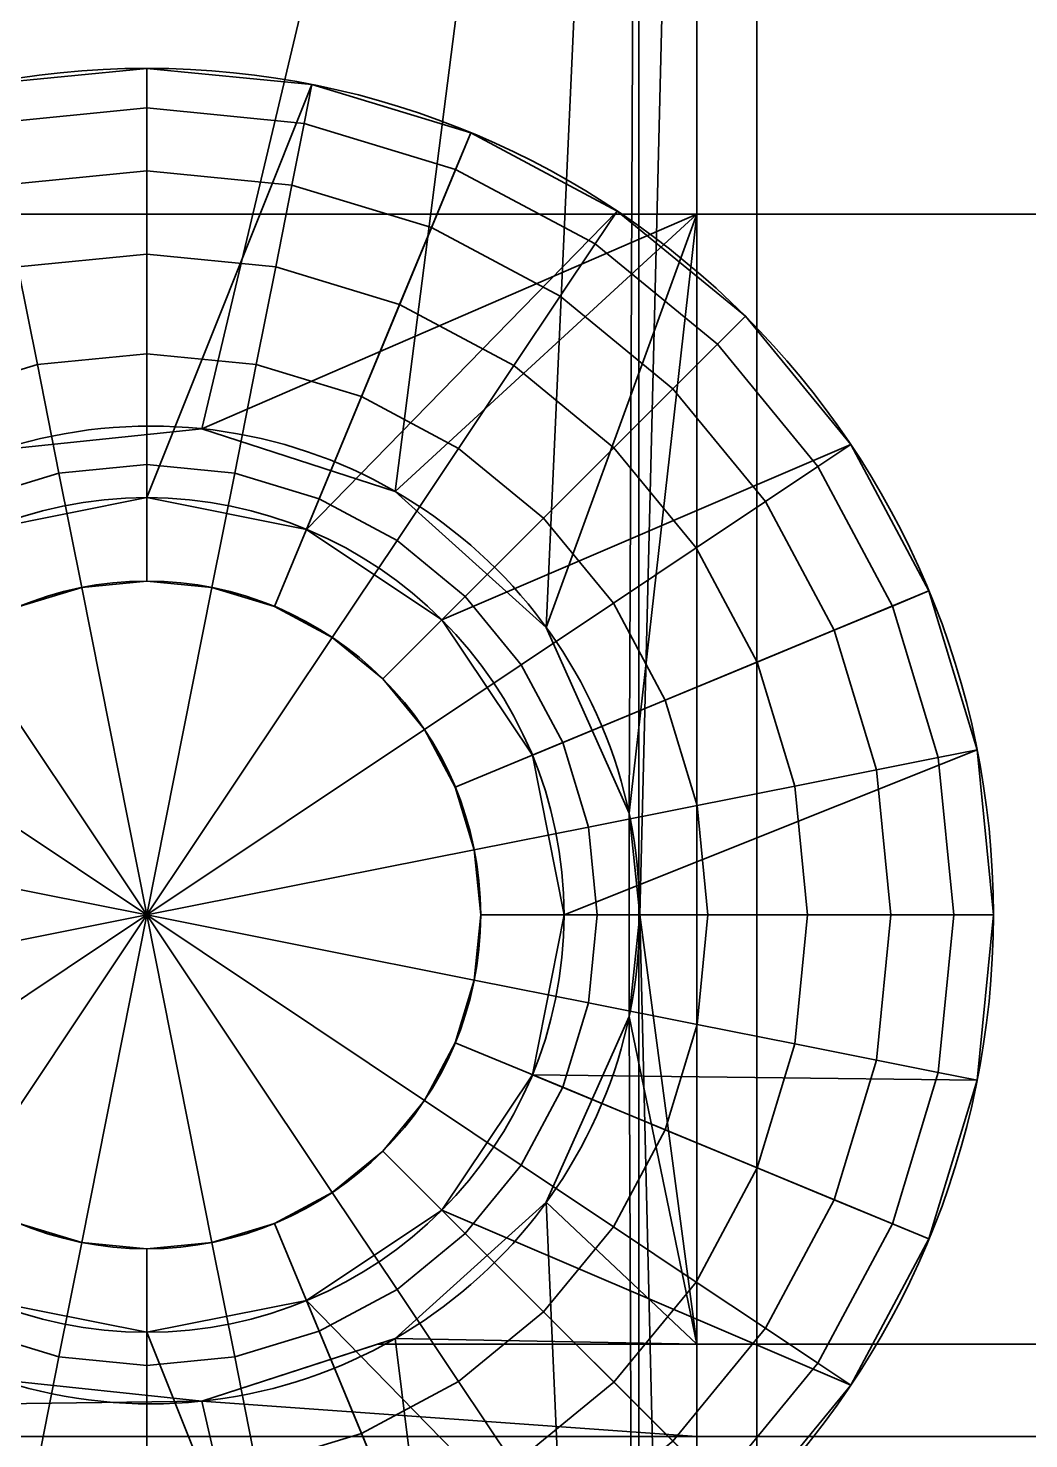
# Model space of a CAD drawing. Header units: millimetres. Extents: x 516 to 946, y 0 to 190.
# Drawn here: x 527.45 to 531.65, y 156.28 to 162.19 of the extents above; entities that cross this region are included whole.
import ezdxf

# ---------------------------------------------------------------- set-up
doc = ezdxf.new("R2010")
doc.units = ezdxf.units.MM
doc.layers.add('1', color=7, linetype='Continuous', true_color=0xffffff)

# ---------------------------------------------------------------- blocks, each defined once
blk = doc.blocks.new('UG_SURFACE_001')
at = {"layer": '1', "color": 252, "linetype": 'Continuous', "lineweight": 35}
for points in [[(14.704899, 164.100945, 3.5), (1.5, 164.100945, 3.5), (1.5, 161.41355, 3.5), (14.704899, 161.41355, 3.5)], [(14.704899, 161.41355, 1.5), (1.5, 161.41355, 1.5), (1.5, 164.100945, 1.5), (14.704899, 164.100945, 1.5)], [(22.593468, 164.100945, 3.5), (14.704899, 164.100945, 3.5), (14.704899, 161.41355, 3.5), (22.593468, 161.41355, 3.5)], [(22.593468, 161.41355, 1.5), (14.704899, 161.41355, 1.5), (14.704899, 164.100945, 1.5), (22.593468, 164.100945, 1.5)], [(11.781715, 160.424933, 3.5), (12.629483, 160.514027, 3.5), (14.704899, 161.41355, 3.5), (1.5, 161.41355, 3.5)], [(1.5, 161.41355, 1.5), (14.704899, 161.41355, 1.5), (12.629483, 160.514027, 1.5), (11.781715, 160.424933, 1.5)], [(14.704899, 161.41355, 3.5), (12.629483, 160.514027, 3.5), (13.4402, 160.250619, 3.5)], [(13.4402, 160.250619, 1.5), (12.629483, 160.514027, 1.5), (14.704899, 161.41355, 1.5)], [(13.4402, 160.250619, 3.5), (14.073685, 159.680218, 3.5), (14.704899, 161.41355, 3.5)], [(14.704899, 161.41355, 1.5), (14.073685, 159.680218, 1.5), (13.4402, 160.250619, 1.5)], [(14.704899, 161.41355, 3.5), (14.073685, 159.680218, 3.5), (14.420402, 158.901483, 3.5)], [(14.420402, 158.901483, 1.5), (14.073685, 159.680218, 1.5), (14.704899, 161.41355, 1.5)], [(14.704899, 156.675711, 3.5), (14.704899, 161.41355, 3.5), (14.420402, 158.901483, 3.5), (14.420402, 158.049047, 3.5)], [(14.4652, 158.475265, 1.5), (14.420402, 158.901483, 1.5), (14.704899, 161.41355, 1.5), (14.704899, 156.675711, 1.5)], [(22.593468, 161.41355, 3.5), (14.704899, 161.41355, 3.5), (14.704899, 156.675711, 3.5), (22.593468, 156.675711, 3.5)], [(22.593468, 156.675711, 1.5), (14.704899, 156.675711, 1.5), (14.704899, 161.41355, 1.5), (22.593468, 161.41355, 1.5)], [(12.629483, 160.514027, 1.5), (12.629483, 160.514027, 3.5), (11.781715, 160.424933, 3.5), (11.781715, 160.424933, 1.5)], [(13.4402, 160.250619, 1.5), (13.4402, 160.250619, 3.5), (12.629483, 160.514027, 3.5), (12.629483, 160.514027, 1.5)], [(14.073685, 159.680218, 1.5), (14.073685, 159.680218, 3.5), (13.4402, 160.250619, 3.5), (13.4402, 160.250619, 1.5)], [(14.420402, 158.901483, 1.5), (14.420402, 158.901483, 3.5), (14.073685, 159.680218, 3.5), (14.073685, 159.680218, 1.5)], [(14.420402, 158.901483, 3.5), (14.420402, 158.901483, 1.5), (14.4652, 158.475265, 1.5)], [(14.4652, 158.475265, 1.5), (14.420402, 158.049047, 3.5), (14.420402, 158.901483, 3.5)], [(14.704899, 156.675711, 1.5), (14.420402, 158.049047, 1.5), (14.4652, 158.475265, 1.5)], [(14.4652, 158.475265, 1.5), (14.420402, 158.049047, 1.5), (14.420402, 158.049047, 3.5)], [(14.420402, 158.049047, 3.5), (14.073685, 157.270297, 3.5), (14.704899, 156.675711, 3.5)], [(14.704899, 156.675711, 1.5), (14.073685, 157.270297, 1.5), (14.420402, 158.049047, 1.5)], [(14.073685, 157.270297, 1.5), (14.073685, 157.270297, 3.5), (14.420402, 158.049047, 3.5), (14.420402, 158.049047, 1.5)], [(14.704899, 156.675711, 3.5), (14.073685, 157.270297, 3.5), (13.4402, 156.699911, 3.5)], [(13.4402, 156.699911, 1.5), (14.073685, 157.270297, 1.5), (14.704899, 156.675711, 1.5)], [(13.4402, 156.699911, 1.5), (13.4402, 156.699911, 3.5), (14.073685, 157.270297, 3.5), (14.073685, 157.270297, 1.5)], [(13.4402, 156.699911, 3.5), (13.365733, 156.675711, 3.5), (14.704899, 156.675711, 3.5)], [(14.704899, 156.675711, 1.5), (13.365733, 156.675711, 1.5), (13.4402, 156.699911, 1.5)], [(13.365733, 156.675711, 3.5), (13.4402, 156.699911, 3.5), (13.4402, 156.699911, 1.5), (13.365733, 156.675711, 1.5)], [(14.704899, 156.288326, 3.5), (14.704899, 156.675711, 3.5), (13.365733, 156.675711, 3.5), (12.629483, 156.436488, 3.5)], [(12.629483, 156.436488, 1.5), (13.365733, 156.675711, 1.5), (14.704899, 156.675711, 1.5), (14.704899, 156.288326, 1.5)], [(13.365733, 156.675711, 1.5), (12.629483, 156.436488, 1.5), (12.629483, 156.436488, 3.5), (13.365733, 156.675711, 3.5)], [(22.593468, 156.675711, 3.5), (14.704899, 156.675711, 3.5), (14.704899, 156.288326, 3.5), (22.593468, 156.288326, 3.5)], [(22.593468, 156.288326, 1.5), (14.704899, 156.288326, 1.5), (14.704899, 156.675711, 1.5), (22.593468, 156.675711, 1.5)], [(12.629483, 156.436488, 3.5), (11.781715, 156.525597, 3.5), (1.5, 156.288326, 3.5)], [(1.5, 156.288326, 1.5), (11.781715, 156.525597, 1.5), (12.629483, 156.436488, 1.5)], [(11.781715, 156.525597, 1.5), (11.781715, 156.525597, 3.5), (12.629483, 156.436488, 3.5), (12.629483, 156.436488, 1.5)], [(1.5, 156.288326, 3.5), (14.704899, 156.288326, 3.5), (12.629483, 156.436488, 3.5)], [(12.629483, 156.436488, 1.5), (14.704899, 156.288326, 1.5), (1.5, 156.288326, 1.5)], [(14.704899, 156.288326, 3.5), (1.5, 156.288326, 3.5), (1.5, 154.101387, 3.5), (14.704899, 154.101387, 3.5)], [(14.704899, 154.101387, 1.5), (1.5, 154.101387, 1.5), (1.5, 156.288326, 1.5), (14.704899, 156.288326, 1.5)], [(22.593468, 156.288326, 3.5), (14.704899, 156.288326, 3.5), (14.704899, 154.101387, 3.5), (22.593468, 154.101387, 3.5)], [(22.593468, 154.101387, 1.5), (14.704899, 154.101387, 1.5), (14.704899, 156.288326, 1.5), (22.593468, 156.288326, 1.5)]]:
    blk.add_3dface(points, dxfattribs=at)
blk = doc.blocks.new('1стенка_MODEL')
at = {"layer": '1', "color": 252, "linetype": 'Continuous', "lineweight": 35, "extrusion": (0, 0, -1)}
blk.add_circle((-12.4152, 158.475261, -3.5), 2.05, dxfattribs=at)
at = {"layer": '1', "color": 252, "linetype": 'Continuous', "lineweight": 35}
blk.add_circle((12.4152, 158.475261, 1.5), 2.05, dxfattribs=at)
blk.add_blockref('UG_SURFACE_001', (0, 0), dxfattribs=at)
blk = doc.blocks.new('UG_SURFACE_002')
at = {"layer": '1', "color": 252, "linetype": 'Continuous', "lineweight": 35}
for points in [[(2.492546, 189.693958, 16.5), (254.704952, 158.726171, 3.5), (220.852703, 162.882701, 3.5)], [(254.704952, 158.726171, 3.5), (2.492546, 189.693958, 16.5), (7.492546, 189.08003, 21.500001), (414.399207, 139.11818, 21.500001)], [(7.492546, 187.785283, 21.500001), (414.242595, 137.84267, 21.500001), (414.399207, 139.11818, 21.500001), (7.492546, 189.08003, 21.500001)], [(414.242595, 137.84267, 21.500001), (7.492546, 187.785283, 21.500001), (7.489942, 187.724829, 21.497397)], [(2.492546, 187.540576, 6.734633), (419.101447, 136.387423, 6.734633), (419.120014, 136.538535, 7.5), (2.492546, 187.693954, 7.5)], [(413.8695, 137.183219, 20.8), (7.697187, 187.054902, 20.8), (2.492546, 187.693954, 7.5), (419.120014, 136.538535, 7.5)], [(414.242595, 137.84267, 21.500001), (7.489942, 187.724829, 21.497397), (7.488322, 187.517792, 21.440059)], [(2.492546, 187.103763, 6.085787), (419.048607, 135.957107, 6.085787), (419.101447, 136.387423, 6.734633), (2.492546, 187.540576, 6.734633)], [(414.188027, 137.579471, 21.446716), (7.488322, 187.517792, 21.440059), (7.487983, 187.474385, 21.428039)], [(7.488322, 187.517792, 21.440059), (414.188027, 137.579471, 21.446716), (414.242595, 137.84267, 21.500001)], [(414.188027, 137.579471, 21.446716), (7.487983, 187.474385, 21.428039), (7.521724, 187.286004, 21.291038)], [(414.097965, 137.36172, 21.294976), (7.521724, 187.286004, 21.291038), (7.526125, 187.261432, 21.273168)], [(7.521724, 187.286004, 21.291038), (414.097965, 137.36172, 21.294976), (414.188027, 137.579471, 21.446716)], [(414.097965, 137.36172, 21.294976), (7.526125, 187.261432, 21.273168), (7.594966, 187.123388, 21.066504)], [(2.492546, 186.450049, 5.652241), (418.969542, 135.313109, 5.652241), (419.048607, 135.957107, 6.085787), (2.492546, 187.103763, 6.085787)], [(413.986117, 137.222588, 21.067878), (7.594966, 187.123388, 21.066504), (7.599175, 187.114954, 21.053867)], [(7.594966, 187.123388, 21.066504), (413.986117, 137.222588, 21.067878), (414.097965, 137.36172, 21.294976)], [(7.599175, 187.114954, 21.053867), (7.697187, 187.054902, 20.8), (413.8695, 137.183219, 20.8)], [(413.8695, 137.183219, 20.8), (413.986117, 137.222588, 21.067878), (7.599175, 187.114954, 21.053867)], [(418.969542, 135.313109, 5.652241), (2.492546, 186.450049, 5.652241), (201.001778, 161.30507, 5.5), (220.852703, 158.867672, 5.5)], [(2.492546, 186.450049, 5.652241), (178.23121, 164.100945, 5.5), (200.118229, 161.41355, 5.5)], [(200.118229, 161.41355, 5.5), (201.001778, 161.30507, 5.5), (2.492546, 186.450049, 5.652241)], [(411.854982, 119.865932, 5.446716), (7.670435, 169.493556, 5.446716), (7.557361, 169.278637, 5.294975), (411.920667, 119.629063, 5.294975)], [(7.670435, 169.493556, 5.446716), (75.674862, 161.41355, 5.5), (62.045313, 163.087055, 5.5)], [(7.670435, 169.493556, 5.446716), (121.598087, 155.774891, 5.5), (115.376703, 156.538785, 5.5)], [(115.376703, 156.538785, 5.5), (101.747163, 158.212274, 5.5), (7.670435, 169.493556, 5.446716)], [(101.747163, 158.212274, 5.5), (75.674862, 161.41355, 5.5), (7.670435, 169.493556, 5.446716)], [(7.670435, 169.493556, 5.446716), (141.199008, 153.368205, 5.5), (135.227636, 154.101387, 5.5)], [(135.227636, 154.101387, 5.5), (121.598087, 155.774891, 5.5), (7.670435, 169.493556, 5.446716)], [(7.670435, 169.493556, 5.446716), (155.07856, 151.664004, 5.5), (141.199008, 153.368205, 5.5)], [(7.670435, 169.493556, 5.446716), (172.89339, 149.476618, 5.5), (161.549926, 150.869414, 5.5)], [(161.549926, 150.869414, 5.5), (155.07856, 151.664004, 5.5), (7.670435, 169.493556, 5.446716)], [(7.670435, 169.493556, 5.446716), (411.854982, 119.865932, 5.446716), (216.667414, 144.101843, 5.5), (201.001778, 146.025345, 5.5)], [(201.001778, 146.025345, 5.5), (172.89339, 149.476618, 5.5), (7.670435, 169.493556, 5.446716)], [(411.920667, 119.629063, 5.294975), (7.557361, 169.278637, 5.294975), (7.481808, 169.135034, 5.067878), (411.964566, 119.470797, 5.067878)], [(411.964566, 119.470797, 5.067878), (7.481808, 169.135034, 5.067878), (7.455277, 169.084609, 4.8), (411.979973, 119.415216, 4.8)], [(7.455277, 169.084609, 4.8), (129.483774, 154.101387, 3.5), (149.334699, 151.664004, 3.5)], [(149.334699, 151.664004, 3.5), (161.549926, 150.164157, 3.5), (411.979973, 119.415216, 4.8), (7.455277, 169.084609, 4.8)], [(7.455277, 169.084609, 4.8), (101.747163, 157.507017, 3.5), (109.63285, 156.538785, 3.5)], [(7.455277, 169.084609, 4.8), (121.598087, 155.069634, 3.5), (129.483774, 154.101387, 3.5)], [(7.455277, 169.084609, 4.8), (91.818012, 158.726171, 3.5), (101.747163, 157.507017, 3.5)], [(109.63285, 156.538785, 3.5), (121.598087, 155.069634, 3.5), (7.455277, 169.084609, 4.8)], [(7.455277, 169.084609, 4.8), (81.896238, 159.9444, 3.5), (91.818012, 158.726171, 3.5)], [(7.455277, 169.084609, 4.8), (62.045313, 162.381798, 3.5), (81.896238, 159.9444, 3.5)]]:
    blk.add_3dface(points, dxfattribs=at)
blk = doc.blocks.new('3пояс_верхний_MODEL')
at = {"layer": '1', "color": 252, "linetype": 'Continuous', "lineweight": 35}
blk.add_blockref('UG_SURFACE_002', (0, 0), dxfattribs=at)
blk = doc.blocks.new('UG_SURFACE_003')
at = {"layer": '1', "color": 252, "linetype": 'Continuous', "lineweight": 35}
for points in [[(11.781715, 160.424933, 1.5), (12.629483, 160.514027, 1.5), (14.460988, 168.225259, 1.5), (10.352565, 168.225259, 1.5)], [(10.352565, 168.225259), (14.460988, 168.225259), (12.629483, 160.514027), (11.781715, 160.424933)], [(14.460988, 168.225259, 1.5), (12.629483, 160.514027, 1.5), (13.4402, 160.250619, 1.5)], [(13.4402, 160.250619), (12.629483, 160.514027), (14.460988, 168.225259)], [(13.4402, 160.250619, 1.5), (14.073685, 159.680218, 1.5), (14.460988, 168.225259, 1.5)], [(14.460988, 168.225259), (14.073685, 159.680218), (13.4402, 160.250619)], [(14.073685, 159.680218, 1.5), (14.420402, 158.901483, 1.5), (14.460988, 168.225259, 1.5)], [(14.420402, 158.901483), (14.073685, 159.680218), (14.460988, 168.225259)], [(14.460988, 148.47526, 1.5), (14.460988, 168.225259, 1.5), (14.420402, 158.901483, 1.5), (14.420402, 158.049047, 1.5)], [(14.460988, 168.225259), (14.460988, 158.515334), (14.420402, 158.901483)], [(14.460988, 148.47526, 1.5), (14.704899, 148.47526, 1.5), (14.704899, 168.225259, 1.5), (14.460988, 168.225259, 1.5)], [(14.4652, 158.475265), (14.460988, 158.515334), (14.460988, 168.225259), (14.704899, 168.225259)], [(14.4652, 158.475265), (14.704899, 168.225259), (14.704899, 148.47526)], [(14.704899, 148.47526, 1.5), (18.134004, 148.47526, 1.5), (18.134004, 168.225259, 1.5), (14.704899, 168.225259, 1.5)], [(14.956303, 148.47526), (14.704899, 148.47526), (14.704899, 168.225259), (14.956303, 168.225259)], [(22, 148.47526), (14.956303, 148.47526), (14.956303, 168.225259), (22, 168.225259)], [(12.629483, 160.514027), (12.629483, 160.514027, 1.5), (11.781715, 160.424933, 1.5), (11.781715, 160.424933)], [(13.4402, 160.250619), (13.4402, 160.250619, 1.5), (12.629483, 160.514027, 1.5), (12.629483, 160.514027)], [(14.073685, 159.680218), (14.073685, 159.680218, 1.5), (13.4402, 160.250619, 1.5), (13.4402, 160.250619)], [(14.420402, 158.901483), (14.420402, 158.901483, 1.5), (14.073685, 159.680218, 1.5), (14.073685, 159.680218)], [(14.420402, 158.049047, 1.5), (14.420402, 158.901483, 1.5), (14.4652, 158.475265)], [(14.420402, 158.901483, 1.5), (14.460988, 158.515334), (14.4652, 158.475265)], [(14.420402, 158.901483, 1.5), (14.420402, 158.901483), (14.460988, 158.515334)], [(14.4652, 158.475265), (14.460988, 158.435196), (14.420402, 158.049047, 1.5)], [(14.704899, 148.47526), (14.460988, 148.47526), (14.460988, 158.435196), (14.4652, 158.475265)], [(14.460988, 158.435196), (14.420402, 158.049047), (14.420402, 158.049047, 1.5)], [(14.420402, 158.049047), (14.460988, 158.435196), (14.460988, 148.47526)], [(14.420402, 158.049047, 1.5), (14.073685, 157.270297, 1.5), (14.460988, 148.47526, 1.5)], [(14.073685, 157.270297), (14.073685, 157.270297, 1.5), (14.420402, 158.049047, 1.5), (14.420402, 158.049047)], [(14.460988, 148.47526), (14.073685, 157.270297), (14.420402, 158.049047)], [(14.460988, 148.47526, 1.5), (14.073685, 157.270297, 1.5), (13.4402, 156.699911, 1.5)], [(13.4402, 156.699911), (13.4402, 156.699911, 1.5), (14.073685, 157.270297, 1.5), (14.073685, 157.270297)], [(13.4402, 156.699911), (14.073685, 157.270297), (14.460988, 148.47526)], [(13.4402, 156.699911, 1.5), (12.629483, 156.436488, 1.5), (14.460988, 148.47526, 1.5)], [(12.629483, 156.436488), (12.629483, 156.436488, 1.5), (13.4402, 156.699911, 1.5), (13.4402, 156.699911)], [(14.460988, 148.47526), (12.629483, 156.436488), (13.4402, 156.699911)], [(10.352565, 148.47526, 1.5), (14.460988, 148.47526, 1.5), (12.629483, 156.436488, 1.5), (11.781715, 156.525597, 1.5)], [(11.781715, 156.525597), (12.629483, 156.436488), (14.460988, 148.47526), (10.352565, 148.47526)], [(11.781715, 156.525597), (11.781715, 156.525597, 1.5), (12.629483, 156.436488, 1.5), (12.629483, 156.436488)]]:
    blk.add_3dface(points, dxfattribs=at)
blk = doc.blocks.new('2стойка_MODEL')
at = {"layer": '1', "color": 252, "linetype": 'Continuous', "lineweight": 35}
blk.add_circle((12.4152, 158.475261), 2.05, dxfattribs=at)
at = {"layer": '1', "color": 252, "linetype": 'Continuous', "lineweight": 35, "extrusion": (0, 0, -1)}
blk.add_circle((-12.4152, 158.475261, -1.5), 2.05, dxfattribs=at)
at = {"layer": '1', "color": 252, "linetype": 'Continuous', "lineweight": 35}
blk.add_blockref('UG_SURFACE_003', (0, 0), dxfattribs=at)
blk = doc.blocks.new('UG_SURFACE_007')
at = {"layer": '1', "color": 252, "linetype": 'Continuous', "lineweight": 35}
for points in [[(0, 3.384057, -0.462897), (-0.660197, 3.319033, -0.462897), (-0.692571, 3.481788), (0, 3.55)], [(-0.669696, 1.616789), (0, 1.75), (0, 3.55), (-0.692571, 3.481788)], [(-0.692571, 3.481788, 3.5), (0, 3.55, 3.5), (0, 1.75, 3.5), (-0.669696, 1.616789, 3.5)], [(0, 3.55, 3.5), (-0.692571, 3.481788, 3.5), (-0.660197, 3.319033, 3.962897), (0, 3.384057, 3.962897)], [(0.660197, 3.319033, -0.462897), (0, 3.384057, -0.462897), (0, 3.55), (0.692571, 3.481788)], [(0.692571, 3.481788), (0, 3.55), (0, 1.75)], [(0, 1.75, 3.5), (0, 3.55, 3.5), (0.692571, 3.481788, 3.5)], [(0.692571, 3.481788, 3.5), (0, 3.55, 3.5), (0, 3.384057, 3.962897), (0.660197, 3.319033, 3.962897)], [(0, 1.75), (0.669696, 1.616789), (1.358526, 3.279772), (0.692571, 3.481788)], [(0.692571, 3.481788, 3.5), (1.358526, 3.279772, 3.5), (0.669696, 1.616789, 3.5), (0, 1.75, 3.5)], [(1.295022, 3.12646, -0.462897), (0.660197, 3.319033, -0.462897), (0.692571, 3.481788), (1.358526, 3.279772)], [(1.358526, 3.279772, 3.5), (0.692571, 3.481788, 3.5), (0.660197, 3.319033, 3.962897), (1.295022, 3.12646, 3.962897)], [(0, 3.119843, -0.877629), (-0.608651, 3.059896, -0.877629), (-0.660197, 3.319033, -0.462897), (0, 3.384057, -0.462897)], [(0, 3.384057, 3.962897), (-0.660197, 3.319033, 3.962897), (-0.608651, 3.059896, 4.377629), (0, 3.119843, 4.377629)], [(0.608651, 3.059896, -0.877629), (0, 3.119843, -0.877629), (0, 3.384057, -0.462897), (0.660197, 3.319033, -0.462897)], [(0.660197, 3.319033, 3.962897), (0, 3.384057, 3.962897), (0, 3.119843, 4.377629), (0.608651, 3.059896, 4.377629)], [(1.193912, 2.882359, -0.877629), (0.608651, 3.059896, -0.877629), (0.660197, 3.319033, -0.462897), (1.295022, 3.12646, -0.462897)], [(1.295022, 3.12646, 3.962897), (0.660197, 3.319033, 3.962897), (0.608651, 3.059896, 4.377629), (1.193912, 2.882359, 4.377629)], [(1.972274, 2.951717), (1.358526, 3.279772), (0.669696, 1.616789)], [(0.669696, 1.616789, 3.5), (1.358526, 3.279772, 3.5), (1.972274, 2.951717, 3.5)], [(1.880081, 2.81374, -0.462897), (1.295022, 3.12646, -0.462897), (1.358526, 3.279772), (1.972274, 2.951717)], [(1.972274, 2.951717, 3.5), (1.358526, 3.279772, 3.5), (1.295022, 3.12646, 3.962897), (1.880081, 2.81374, 3.962897)], [(0, 2.770447, -1.223654), (-0.540487, 2.717214, -1.223654), (-0.608651, 3.059896, -0.877629), (0, 3.119843, -0.877629)], [(0, 3.119843, 4.377629), (-0.608651, 3.059896, 4.377629), (-0.540487, 2.717214, 4.723654), (0, 2.770447, 4.723654)], [(0.540487, 2.717214, -1.223654), (0, 2.770447, -1.223654), (0, 3.119843, -0.877629), (0.608651, 3.059896, -0.877629)], [(0.608651, 3.059896, 4.377629), (0, 3.119843, 4.377629), (0, 2.770447, 4.723654), (0.540487, 2.717214, 4.723654)], [(1.733292, 2.594055, -0.877629), (1.193912, 2.882359, -0.877629), (1.295022, 3.12646, -0.462897), (1.880081, 2.81374, -0.462897)], [(1.880081, 2.81374, 3.962897), (1.295022, 3.12646, 3.962897), (1.193912, 2.882359, 4.377629), (1.733292, 2.594055, 4.377629)], [(1.060204, 2.559559, -1.223654), (0.540487, 2.717214, -1.223654), (0.608651, 3.059896, -0.877629), (1.193912, 2.882359, -0.877629)], [(1.193912, 2.882359, 4.377629), (0.608651, 3.059896, 4.377629), (0.540487, 2.717214, 4.723654), (1.060204, 2.559559, 4.723654)], [(0.669696, 1.616789), (1.237437, 1.237437), (2.510229, 2.510229), (1.972274, 2.951717)], [(1.972274, 2.951717, 3.5), (2.510229, 2.510229, 3.5), (1.237437, 1.237437, 3.5), (0.669696, 1.616789, 3.5)], [(2.392889, 2.392889, -0.462897), (1.880081, 2.81374, -0.462897), (1.972274, 2.951717), (2.510229, 2.510229)], [(2.510229, 2.510229, 3.5), (1.972274, 2.951717, 3.5), (1.880081, 2.81374, 3.962897), (2.392889, 2.392889, 3.962897)], [(1.539178, 2.303543, -1.223654), (1.060204, 2.559559, -1.223654), (1.193912, 2.882359, -0.877629), (1.733292, 2.594055, -0.877629)], [(1.733292, 2.594055, 4.377629), (1.193912, 2.882359, 4.377629), (1.060204, 2.559559, 4.723654), (1.539178, 2.303543, 4.723654)], [(2.206062, 2.206062, -0.877629), (1.733292, 2.594055, -0.877629), (1.880081, 2.81374, -0.462897), (2.392889, 2.392889, -0.462897)], [(2.392889, 2.392889, 3.962897), (1.880081, 2.81374, 3.962897), (1.733292, 2.594055, 4.377629), (2.206062, 2.206062, 4.377629)], [(0, 2.353173, -1.483833), (-0.459081, 2.307958, -1.483833), (-0.540487, 2.717214, -1.223654), (0, 2.770447, -1.223654)], [(0, 2.770447, 4.723654), (-0.540487, 2.717214, 4.723654), (-0.459081, 2.307958, 4.983833), (0, 2.353173, 4.983833)], [(0.459081, 2.307958, -1.483833), (0, 2.353173, -1.483833), (0, 2.770447, -1.223654), (0.540487, 2.717214, -1.223654)], [(0.540487, 2.717214, 4.723654), (0, 2.770447, 4.723654), (0, 2.353173, 4.983833), (0.459081, 2.307958, 4.983833)], [(-0.459081, 2.307958, -1.483833), (-0.90052, 2.174048, -1.483833), (-1.060204, 2.559559, -1.223654), (-0.540487, 2.717214, -1.223654)], [(-0.540487, 2.717214, 4.723654), (-1.060204, 2.559559, 4.723654), (-0.90052, 2.174048, 4.983833), (-0.459081, 2.307958, 4.983833)], [(0.90052, 2.174048, -1.483833), (0.459081, 2.307958, -1.483833), (0.540487, 2.717214, -1.223654), (1.060204, 2.559559, -1.223654)], [(1.060204, 2.559559, 4.723654), (0.540487, 2.717214, 4.723654), (0.459081, 2.307958, 4.983833), (0.90052, 2.174048, 4.983833)], [(1.307353, 1.956592, -1.483833), (0.90052, 2.174048, -1.483833), (1.060204, 2.559559, -1.223654), (1.539178, 2.303543, -1.223654)], [(1.539178, 2.303543, 4.723654), (1.060204, 2.559559, 4.723654), (0.90052, 2.174048, 4.983833), (1.307353, 1.956592, 4.983833)], [(1.959002, 1.959002, -1.223654), (1.539178, 2.303543, -1.223654), (1.733292, 2.594055, -0.877629), (2.206062, 2.206062, -0.877629)], [(2.206062, 2.206062, 4.377629), (1.733292, 2.594055, 4.377629), (1.539178, 2.303543, 4.723654), (1.959002, 1.959002, 4.723654)], [(2.951717, 1.972274), (2.510229, 2.510229), (1.237437, 1.237437)], [(1.237437, 1.237437, 3.5), (2.510229, 2.510229, 3.5), (2.951717, 1.972274, 3.5)], [(2.81374, 1.880081, -0.462897), (2.392889, 2.392889, -0.462897), (2.510229, 2.510229), (2.951717, 1.972274)], [(2.951717, 1.972274, 3.5), (2.510229, 2.510229, 3.5), (2.392889, 2.392889, 3.962897), (2.81374, 1.880081, 3.962897)], [(2.594055, 1.733292, -0.877629), (2.206062, 2.206062, -0.877629), (2.392889, 2.392889, -0.462897), (2.81374, 1.880081, -0.462897)], [(2.81374, 1.880081, 3.962897), (2.392889, 2.392889, 3.962897), (2.206062, 2.206062, 4.377629), (2.594055, 1.733292, 4.377629)], [(-0.368465, 1.852398, -1.645281), (-0.72277, 1.744921, -1.645281), (-0.90052, 2.174048, -1.483833), (-0.459081, 2.307958, -1.483833)], [(-0.459081, 2.307958, 4.983833), (-0.90052, 2.174048, 4.983833), (-0.72277, 1.744921, 5.145281), (-0.368465, 1.852398, 5.145281)], [(0, 1.888689, -1.645281), (-0.368465, 1.852398, -1.645281), (-0.459081, 2.307958, -1.483833), (0, 2.353173, -1.483833)], [(0, 2.353173, 4.983833), (-0.459081, 2.307958, 4.983833), (-0.368465, 1.852398, 5.145281), (0, 1.888689, 5.145281)], [(0.368465, 1.852398, -1.645281), (0, 1.888689, -1.645281), (0, 2.353173, -1.483833), (0.459081, 2.307958, -1.483833)], [(0.459081, 2.307958, 4.983833), (0, 2.353173, 4.983833), (0, 1.888689, 5.145281), (0.368465, 1.852398, 5.145281)], [(0.72277, 1.744921, -1.645281), (0.368465, 1.852398, -1.645281), (0.459081, 2.307958, -1.483833), (0.90052, 2.174048, -1.483833)], [(0.90052, 2.174048, 4.983833), (0.459081, 2.307958, 4.983833), (0.368465, 1.852398, 5.145281), (0.72277, 1.744921, 5.145281)], [(1.663945, 1.663945, -1.483833), (1.307353, 1.956592, -1.483833), (1.539178, 2.303543, -1.223654), (1.959002, 1.959002, -1.223654)], [(1.959002, 1.959002, 4.723654), (1.539178, 2.303543, 4.723654), (1.307353, 1.956592, 4.983833), (1.663945, 1.663945, 4.983833)], [(2.303543, 1.539178, -1.223654), (1.959002, 1.959002, -1.223654), (2.206062, 2.206062, -0.877629), (2.594055, 1.733292, -0.877629)], [(2.594055, 1.733292, 4.377629), (2.206062, 2.206062, 4.377629), (1.959002, 1.959002, 4.723654), (2.303543, 1.539178, 4.723654)], [(1.049299, 1.570387, -1.645281), (0.72277, 1.744921, -1.645281), (0.90052, 2.174048, -1.483833), (1.307353, 1.956592, -1.483833)], [(1.307353, 1.956592, 4.983833), (0.90052, 2.174048, 4.983833), (0.72277, 1.744921, 5.145281), (1.049299, 1.570387, 5.145281)], [(1.335505, 1.335505, -1.645281), (1.049299, 1.570387, -1.645281), (1.307353, 1.956592, -1.483833), (1.663945, 1.663945, -1.483833)], [(1.663945, 1.663945, 4.983833), (1.307353, 1.956592, 4.983833), (1.049299, 1.570387, 5.145281), (1.335505, 1.335505, 5.145281)], [(1.237437, 1.237437), (1.616789, 0.669696), (3.279772, 1.358526), (2.951717, 1.972274)], [(2.951717, 1.972274, 3.5), (3.279772, 1.358526, 3.5), (1.616789, 0.669696, 3.5), (1.237437, 1.237437, 3.5)], [(1.956592, 1.307353, -1.483833), (1.663945, 1.663945, -1.483833), (1.959002, 1.959002, -1.223654), (2.303543, 1.539178, -1.223654)], [(2.303543, 1.539178, 4.723654), (1.959002, 1.959002, 4.723654), (1.663945, 1.663945, 4.983833), (1.956592, 1.307353, 4.983833)], [(3.12646, 1.295022, -0.462897), (2.81374, 1.880081, -0.462897), (2.951717, 1.972274), (3.279772, 1.358526)], [(3.279772, 1.358526, 3.5), (2.951717, 1.972274, 3.5), (2.81374, 1.880081, 3.962897), (3.12646, 1.295022, 3.962897)], [(-0.273126, 1.373099, -1.7), (-0.535757, 1.293431, -1.7), (-0.72277, 1.744921, -1.645281), (-0.368465, 1.852398, -1.645281)], [(-0.368465, 1.852398, 5.145281), (-0.72277, 1.744921, 5.145281), (-0.535757, 1.293431, 5.2), (-0.273126, 1.373099, 5.2)], [(0, 1.4, -1.7), (-0.273126, 1.373099, -1.7), (-0.368465, 1.852398, -1.645281), (0, 1.888689, -1.645281)], [(0, 1.888689, 5.145281), (-0.368465, 1.852398, 5.145281), (-0.273126, 1.373099, 5.2), (0, 1.4, 5.2)], [(0.273126, 1.373099, -1.7), (0, 1.4, -1.7), (0, 1.888689, -1.645281), (0.368465, 1.852398, -1.645281)], [(0.368465, 1.852398, 5.145281), (0, 1.888689, 5.145281), (0, 1.4, 5.2), (0.273126, 1.373099, 5.2)], [(0.535757, 1.293431, -1.7), (0.273126, 1.373099, -1.7), (0.368465, 1.852398, -1.645281), (0.72277, 1.744921, -1.645281)], [(0.72277, 1.744921, 5.145281), (0.368465, 1.852398, 5.145281), (0.273126, 1.373099, 5.2), (0.535757, 1.293431, 5.2)], [(2.882359, 1.193912, -0.877629), (2.594055, 1.733292, -0.877629), (2.81374, 1.880081, -0.462897), (3.12646, 1.295022, -0.462897)], [(3.12646, 1.295022, 3.962897), (2.81374, 1.880081, 3.962897), (2.594055, 1.733292, 4.377629), (2.882359, 1.193912, 4.377629)], [(-0.669696, 1.616789), (-0.669696, 1.616789, 3.5), (0, 1.75, 3.5), (0, 1.75)], [(0, 1.75), (0, 1.75, 3.5), (0.669696, 1.616789, 3.5), (0.669696, 1.616789)], [(0.777798, 1.164057, -1.7), (0.535757, 1.293431, -1.7), (0.72277, 1.744921, -1.645281), (1.049299, 1.570387, -1.645281)], [(1.049299, 1.570387, 5.145281), (0.72277, 1.744921, 5.145281), (0.535757, 1.293431, 5.2), (0.777798, 1.164057, 5.2)], [(2.559559, 1.060204, -1.223654), (2.303543, 1.539178, -1.223654), (2.594055, 1.733292, -0.877629), (2.882359, 1.193912, -0.877629)], [(2.882359, 1.193912, 4.377629), (2.594055, 1.733292, 4.377629), (2.303543, 1.539178, 4.723654), (2.559559, 1.060204, 4.723654)], [(1.570387, 1.049299, -1.645281), (1.335505, 1.335505, -1.645281), (1.663945, 1.663945, -1.483833), (1.956592, 1.307353, -1.483833)], [(1.956592, 1.307353, 4.983833), (1.663945, 1.663945, 4.983833), (1.335505, 1.335505, 5.145281), (1.570387, 1.049299, 5.145281)], [(0.669696, 1.616789), (0.669696, 1.616789, 3.5), (1.237437, 1.237437, 3.5), (1.237437, 1.237437)], [(0.989949, 0.989949, -1.7), (0.777798, 1.164057, -1.7), (1.049299, 1.570387, -1.645281), (1.335505, 1.335505, -1.645281)], [(1.335505, 1.335505, 5.145281), (1.049299, 1.570387, 5.145281), (0.777798, 1.164057, 5.2), (0.989949, 0.989949, 5.2)], [(2.174048, 0.90052, -1.483833), (1.956592, 1.307353, -1.483833), (2.303543, 1.539178, -1.223654), (2.559559, 1.060204, -1.223654)], [(2.559559, 1.060204, 4.723654), (2.303543, 1.539178, 4.723654), (1.956592, 1.307353, 4.983833), (2.174048, 0.90052, 4.983833)], [(-0.777798, 1.164057, -1.7), (-0.535757, 1.293431, -1.7), (-0.273126, 1.373099, -1.7), (0, 0, -1.7)], [(-0.273126, 1.373099, 5.2), (-0.535757, 1.293431, 5.2), (-0.777798, 1.164057, 5.2), (0, 0, 5.2)], [(-0.273126, 1.373099, -1.7), (0, 1.4, -1.7), (0.273126, 1.373099, -1.7), (0, 0, -1.7)], [(0.273126, 1.373099, 5.2), (0, 1.4, 5.2), (-0.273126, 1.373099, 5.2), (0, 0, 5.2)], [(0.273126, 1.373099, -1.7), (0.535757, 1.293431, -1.7), (0.777798, 1.164057, -1.7), (0, 0, -1.7)], [(0.777798, 1.164057, 5.2), (0.535757, 1.293431, 5.2), (0.273126, 1.373099, 5.2), (0, 0, 5.2)], [(1.164057, 0.777798, -1.7), (0.989949, 0.989949, -1.7), (1.335505, 1.335505, -1.645281), (1.570387, 1.049299, -1.645281)], [(1.570387, 1.049299, 5.145281), (1.335505, 1.335505, 5.145281), (0.989949, 0.989949, 5.2), (1.164057, 0.777798, 5.2)], [(1.744921, 0.72277, -1.645281), (1.570387, 1.049299, -1.645281), (1.956592, 1.307353, -1.483833), (2.174048, 0.90052, -1.483833)], [(2.174048, 0.90052, 4.983833), (1.956592, 1.307353, 4.983833), (1.570387, 1.049299, 5.145281), (1.744921, 0.72277, 5.145281)], [(3.481788, 0.692571), (3.279772, 1.358526), (1.616789, 0.669696), (1.75, 0)], [(1.75, 0, 3.5), (1.616789, 0.669696, 3.5), (3.279772, 1.358526, 3.5), (3.481788, 0.692571, 3.5)], [(3.319033, 0.660197, -0.462897), (3.12646, 1.295022, -0.462897), (3.279772, 1.358526), (3.481788, 0.692571)], [(3.481788, 0.692571, 3.5), (3.279772, 1.358526, 3.5), (3.12646, 1.295022, 3.962897), (3.319033, 0.660197, 3.962897)], [(3.059896, 0.608651, -0.877629), (2.882359, 1.193912, -0.877629), (3.12646, 1.295022, -0.462897), (3.319033, 0.660197, -0.462897)], [(3.319033, 0.660197, 3.962897), (3.12646, 1.295022, 3.962897), (2.882359, 1.193912, 4.377629), (3.059896, 0.608651, 4.377629)], [(1.237437, 1.237437), (1.237437, 1.237437, 3.5), (1.616789, 0.669696, 3.5), (1.616789, 0.669696)], [(2.717214, 0.540487, -1.223654), (2.559559, 1.060204, -1.223654), (2.882359, 1.193912, -0.877629), (3.059896, 0.608651, -0.877629)], [(3.059896, 0.608651, 4.377629), (2.882359, 1.193912, 4.377629), (2.559559, 1.060204, 4.723654), (2.717214, 0.540487, 4.723654)], [(-1.164057, 0.777798, -1.7), (-0.989949, 0.989949, -1.7), (-0.777798, 1.164057, -1.7), (0, 0, -1.7)], [(-0.777798, 1.164057, 5.2), (-0.989949, 0.989949, 5.2), (-1.164057, 0.777798, 5.2), (0, 0, 5.2)], [(0.777798, 1.164057, -1.7), (0.989949, 0.989949, -1.7), (1.164057, 0.777798, -1.7), (0, 0, -1.7)], [(1.164057, 0.777798, 5.2), (0.989949, 0.989949, 5.2), (0.777798, 1.164057, 5.2), (0, 0, 5.2)], [(1.293431, 0.535757, -1.7), (1.164057, 0.777798, -1.7), (1.570387, 1.049299, -1.645281), (1.744921, 0.72277, -1.645281)], [(1.744921, 0.72277, 5.145281), (1.570387, 1.049299, 5.145281), (1.164057, 0.777798, 5.2), (1.293431, 0.535757, 5.2)], [(2.307958, 0.459081, -1.483833), (2.174048, 0.90052, -1.483833), (2.559559, 1.060204, -1.223654), (2.717214, 0.540487, -1.223654)], [(2.717214, 0.540487, 4.723654), (2.559559, 1.060204, 4.723654), (2.174048, 0.90052, 4.983833), (2.307958, 0.459081, 4.983833)], [(1.852398, 0.368465, -1.645281), (1.744921, 0.72277, -1.645281), (2.174048, 0.90052, -1.483833), (2.307958, 0.459081, -1.483833)], [(2.307958, 0.459081, 4.983833), (2.174048, 0.90052, 4.983833), (1.744921, 0.72277, 5.145281), (1.852398, 0.368465, 5.145281)], [(0, 0, -1.7), (-1.373099, 0.273126, -1.7), (-1.293431, 0.535757, -1.7), (-1.164057, 0.777798, -1.7)], [(-1.164057, 0.777798, 5.2), (-1.293431, 0.535757, 5.2), (-1.373099, 0.273126, 5.2), (0, 0, 5.2)], [(1.164057, 0.777798, -1.7), (1.293431, 0.535757, -1.7), (1.373099, 0.273126, -1.7), (0, 0, -1.7)], [(1.373099, 0.273126, 5.2), (1.293431, 0.535757, 5.2), (1.164057, 0.777798, 5.2), (0, 0, 5.2)], [(1.373099, 0.273126, -1.7), (1.293431, 0.535757, -1.7), (1.744921, 0.72277, -1.645281), (1.852398, 0.368465, -1.645281)], [(1.852398, 0.368465, 5.145281), (1.744921, 0.72277, 5.145281), (1.293431, 0.535757, 5.2), (1.373099, 0.273126, 5.2)], [(1.616789, 0.669696), (1.616789, 0.669696, 3.5), (1.75, 0, 3.5), (1.75, 0)], [(1.75, 0), (3.55, 0), (3.481788, 0.692571)], [(3.481788, 0.692571, 3.5), (3.55, 0, 3.5), (1.75, 0, 3.5)], [(3.119843, 0, -0.877629), (3.059896, 0.608651, -0.877629), (3.319033, 0.660197, -0.462897), (3.384057, 0, -0.462897)], [(3.384057, 0, 3.962897), (3.319033, 0.660197, 3.962897), (3.059896, 0.608651, 4.377629), (3.119843, 0, 4.377629)], [(3.384057, 0, -0.462897), (3.319033, 0.660197, -0.462897), (3.481788, 0.692571), (3.55, 0)], [(3.55, 0, 3.5), (3.481788, 0.692571, 3.5), (3.319033, 0.660197, 3.962897), (3.384057, 0, 3.962897)], [(2.770447, 0, -1.223654), (2.717214, 0.540487, -1.223654), (3.059896, 0.608651, -0.877629), (3.119843, 0, -0.877629)], [(3.119843, 0, 4.377629), (3.059896, 0.608651, 4.377629), (2.717214, 0.540487, 4.723654), (2.770447, 0, 4.723654)], [(2.353173, 0, -1.483833), (2.307958, 0.459081, -1.483833), (2.717214, 0.540487, -1.223654), (2.770447, 0, -1.223654)], [(2.770447, 0, 4.723654), (2.717214, 0.540487, 4.723654), (2.307958, 0.459081, 4.983833), (2.353173, 0, 4.983833)], [(1.888689, 0, -1.645281), (1.852398, 0.368465, -1.645281), (2.307958, 0.459081, -1.483833), (2.353173, 0, -1.483833)], [(2.353173, 0, 4.983833), (2.307958, 0.459081, 4.983833), (1.852398, 0.368465, 5.145281), (1.888689, 0, 5.145281)], [(1.4, 0, -1.7), (1.373099, 0.273126, -1.7), (1.852398, 0.368465, -1.645281), (1.888689, 0, -1.645281)], [(1.888689, 0, 5.145281), (1.852398, 0.368465, 5.145281), (1.373099, 0.273126, 5.2), (1.4, 0, 5.2)], [(-1.373099, -0.273126, -1.7), (-1.4, 0, -1.7), (-1.373099, 0.273126, -1.7), (0, 0, -1.7)], [(-1.373099, 0.273126, 5.2), (-1.4, 0, 5.2), (-1.373099, -0.273126, 5.2), (0, 0, 5.2)], [(1.373099, 0.273126, -1.7), (1.4, 0, -1.7), (1.373099, -0.273126, -1.7), (0, 0, -1.7)], [(1.373099, -0.273126, 5.2), (1.4, 0, 5.2), (1.373099, 0.273126, 5.2), (0, 0, 5.2)], [(-1.164057, -0.777798, -1.7), (-1.293431, -0.535757, -1.7), (-1.373099, -0.273126, -1.7), (0, 0, -1.7)], [(0, 0, 5.2), (-1.373099, -0.273126, 5.2), (-1.293431, -0.535757, 5.2), (-1.164057, -0.777798, 5.2)], [(-0.777798, -1.164057, -1.7), (-0.989949, -0.989949, -1.7), (-1.164057, -0.777798, -1.7), (0, 0, -1.7)], [(-1.164057, -0.777798, 5.2), (-0.989949, -0.989949, 5.2), (-0.777798, -1.164057, 5.2), (0, 0, 5.2)], [(-0.273126, -1.373099, -1.7), (-0.535757, -1.293431, -1.7), (-0.777798, -1.164057, -1.7), (0, 0, -1.7)], [(-0.777798, -1.164057, 5.2), (-0.535757, -1.293431, 5.2), (-0.273126, -1.373099, 5.2), (0, 0, 5.2)], [(0.273126, -1.373099, -1.7), (0, -1.4, -1.7), (-0.273126, -1.373099, -1.7), (0, 0, -1.7)], [(-0.273126, -1.373099, 5.2), (0, -1.4, 5.2), (0.273126, -1.373099, 5.2), (0, 0, 5.2)], [(1.373099, -0.273126, -1.7), (1.293431, -0.535757, -1.7), (1.164057, -0.777798, -1.7), (0, 0, -1.7)], [(1.164057, -0.777798, -1.7), (0.989949, -0.989949, -1.7), (0.777798, -1.164057, -1.7), (0, 0, -1.7)], [(0.777798, -1.164057, -1.7), (0.535757, -1.293431, -1.7), (0.273126, -1.373099, -1.7), (0, 0, -1.7)], [(0.273126, -1.373099, 5.2), (0.535757, -1.293431, 5.2), (0.777798, -1.164057, 5.2), (0, 0, 5.2)], [(0.777798, -1.164057, 5.2), (0.989949, -0.989949, 5.2), (1.164057, -0.777798, 5.2), (0, 0, 5.2)], [(1.164057, -0.777798, 5.2), (1.293431, -0.535757, 5.2), (1.373099, -0.273126, 5.2), (0, 0, 5.2)], [(1.373099, -0.273126, -1.7), (1.4, 0, -1.7), (1.888689, 0, -1.645281), (1.852398, -0.368465, -1.645281)], [(1.852398, -0.368465, 5.145281), (1.888689, 0, 5.145281), (1.4, 0, 5.2), (1.373099, -0.273126, 5.2)], [(3.481788, -0.692571), (3.55, 0), (1.75, 0), (1.616789, -0.669696)], [(1.75, 0), (1.75, 0, 3.5), (1.616789, -0.669696, 3.5), (1.616789, -0.669696)], [(1.616789, -0.669696, 3.5), (1.75, 0, 3.5), (3.55, 0, 3.5), (3.481788, -0.692571, 3.5)], [(1.852398, -0.368465, -1.645281), (1.888689, 0, -1.645281), (2.353173, 0, -1.483833), (2.307958, -0.459081, -1.483833)], [(2.307958, -0.459081, 4.983833), (2.353173, 0, 4.983833), (1.888689, 0, 5.145281), (1.852398, -0.368465, 5.145281)], [(2.307958, -0.459081, -1.483833), (2.353173, 0, -1.483833), (2.770447, 0, -1.223654), (2.717214, -0.540487, -1.223654)], [(2.717214, -0.540487, 4.723654), (2.770447, 0, 4.723654), (2.353173, 0, 4.983833), (2.307958, -0.459081, 4.983833)], [(2.717214, -0.540487, -1.223654), (2.770447, 0, -1.223654), (3.119843, 0, -0.877629), (3.059896, -0.608651, -0.877629)], [(3.059896, -0.608651, 4.377629), (3.119843, 0, 4.377629), (2.770447, 0, 4.723654), (2.717214, -0.540487, 4.723654)], [(3.059896, -0.608651, -0.877629), (3.119843, 0, -0.877629), (3.384057, 0, -0.462897), (3.319033, -0.660197, -0.462897)], [(3.319033, -0.660197, 3.962897), (3.384057, 0, 3.962897), (3.119843, 0, 4.377629), (3.059896, -0.608651, 4.377629)], [(3.319033, -0.660197, -0.462897), (3.384057, 0, -0.462897), (3.55, 0), (3.481788, -0.692571)], [(3.481788, -0.692571, 3.5), (3.55, 0, 3.5), (3.384057, 0, 3.962897), (3.319033, -0.660197, 3.962897)], [(1.293431, -0.535757, -1.7), (1.373099, -0.273126, -1.7), (1.852398, -0.368465, -1.645281), (1.744921, -0.72277, -1.645281)], [(1.744921, -0.72277, 5.145281), (1.852398, -0.368465, 5.145281), (1.373099, -0.273126, 5.2), (1.293431, -0.535757, 5.2)], [(1.744921, -0.72277, -1.645281), (1.852398, -0.368465, -1.645281), (2.307958, -0.459081, -1.483833), (2.174048, -0.90052, -1.483833)], [(2.174048, -0.90052, 4.983833), (2.307958, -0.459081, 4.983833), (1.852398, -0.368465, 5.145281), (1.744921, -0.72277, 5.145281)], [(2.174048, -0.90052, -1.483833), (2.307958, -0.459081, -1.483833), (2.717214, -0.540487, -1.223654), (2.559559, -1.060204, -1.223654)], [(2.559559, -1.060204, 4.723654), (2.717214, -0.540487, 4.723654), (2.307958, -0.459081, 4.983833), (2.174048, -0.90052, 4.983833)], [(1.164057, -0.777798, -1.7), (1.293431, -0.535757, -1.7), (1.744921, -0.72277, -1.645281), (1.570387, -1.049299, -1.645281)], [(1.570387, -1.049299, 5.145281), (1.744921, -0.72277, 5.145281), (1.293431, -0.535757, 5.2), (1.164057, -0.777798, 5.2)], [(2.559559, -1.060204, -1.223654), (2.717214, -0.540487, -1.223654), (3.059896, -0.608651, -0.877629), (2.882359, -1.193912, -0.877629)], [(2.882359, -1.193912, 4.377629), (3.059896, -0.608651, 4.377629), (2.717214, -0.540487, 4.723654), (2.559559, -1.060204, 4.723654)], [(2.882359, -1.193912, -0.877629), (3.059896, -0.608651, -0.877629), (3.319033, -0.660197, -0.462897), (3.12646, -1.295022, -0.462897)], [(3.12646, -1.295022, 3.962897), (3.319033, -0.660197, 3.962897), (3.059896, -0.608651, 4.377629), (2.882359, -1.193912, 4.377629)], [(2.951717, -1.972274), (3.279772, -1.358526), (1.616789, -0.669696), (1.237437, -1.237437)], [(1.616789, -0.669696), (1.616789, -0.669696, 3.5), (1.237437, -1.237437, 3.5), (1.237437, -1.237437)], [(1.237437, -1.237437, 3.5), (1.616789, -0.669696, 3.5), (3.279772, -1.358526, 3.5), (2.951717, -1.972274, 3.5)], [(1.616789, -0.669696), (3.279772, -1.358526), (3.481788, -0.692571)], [(3.481788, -0.692571, 3.5), (3.279772, -1.358526, 3.5), (1.616789, -0.669696, 3.5)], [(3.12646, -1.295022, -0.462897), (3.319033, -0.660197, -0.462897), (3.481788, -0.692571), (3.279772, -1.358526)], [(3.279772, -1.358526, 3.5), (3.481788, -0.692571, 3.5), (3.319033, -0.660197, 3.962897), (3.12646, -1.295022, 3.962897)], [(1.570387, -1.049299, -1.645281), (1.744921, -0.72277, -1.645281), (2.174048, -0.90052, -1.483833), (1.956592, -1.307353, -1.483833)], [(1.956592, -1.307353, 4.983833), (2.174048, -0.90052, 4.983833), (1.744921, -0.72277, 5.145281), (1.570387, -1.049299, 5.145281)], [(0.989949, -0.989949, -1.7), (1.164057, -0.777798, -1.7), (1.570387, -1.049299, -1.645281), (1.335505, -1.335505, -1.645281)], [(1.335505, -1.335505, 5.145281), (1.570387, -1.049299, 5.145281), (1.164057, -0.777798, 5.2), (0.989949, -0.989949, 5.2)], [(1.956592, -1.307353, -1.483833), (2.174048, -0.90052, -1.483833), (2.559559, -1.060204, -1.223654), (2.303543, -1.539178, -1.223654)], [(2.303543, -1.539178, 4.723654), (2.559559, -1.060204, 4.723654), (2.174048, -0.90052, 4.983833), (1.956592, -1.307353, 4.983833)], [(0.777798, -1.164057, -1.7), (0.989949, -0.989949, -1.7), (1.335505, -1.335505, -1.645281), (1.049299, -1.570387, -1.645281)], [(1.049299, -1.570387, 5.145281), (1.335505, -1.335505, 5.145281), (0.989949, -0.989949, 5.2), (0.777798, -1.164057, 5.2)], [(1.335505, -1.335505, -1.645281), (1.570387, -1.049299, -1.645281), (1.956592, -1.307353, -1.483833), (1.663945, -1.663945, -1.483833)], [(1.663945, -1.663945, 4.983833), (1.956592, -1.307353, 4.983833), (1.570387, -1.049299, 5.145281), (1.335505, -1.335505, 5.145281)], [(2.303543, -1.539178, -1.223654), (2.559559, -1.060204, -1.223654), (2.882359, -1.193912, -0.877629), (2.594055, -1.733292, -0.877629)], [(2.594055, -1.733292, 4.377629), (2.882359, -1.193912, 4.377629), (2.559559, -1.060204, 4.723654), (2.303543, -1.539178, 4.723654)], [(0.535757, -1.293431, -1.7), (0.777798, -1.164057, -1.7), (1.049299, -1.570387, -1.645281), (0.72277, -1.744921, -1.645281)], [(0.72277, -1.744921, 5.145281), (1.049299, -1.570387, 5.145281), (0.777798, -1.164057, 5.2), (0.535757, -1.293431, 5.2)], [(1.972274, -2.951717), (2.510229, -2.510229), (1.237437, -1.237437), (0.669696, -1.616789)], [(1.237437, -1.237437), (1.237437, -1.237437, 3.5), (0.669696, -1.616789, 3.5), (0.669696, -1.616789)], [(0.669696, -1.616789, 3.5), (1.237437, -1.237437, 3.5), (2.510229, -2.510229, 3.5), (1.972274, -2.951717, 3.5)], [(1.237437, -1.237437), (2.510229, -2.510229), (2.951717, -1.972274)], [(2.951717, -1.972274, 3.5), (2.510229, -2.510229, 3.5), (1.237437, -1.237437, 3.5)], [(2.594055, -1.733292, -0.877629), (2.882359, -1.193912, -0.877629), (3.12646, -1.295022, -0.462897), (2.81374, -1.880081, -0.462897)], [(2.81374, -1.880081, 3.962897), (3.12646, -1.295022, 3.962897), (2.882359, -1.193912, 4.377629), (2.594055, -1.733292, 4.377629)], [(-0.535757, -1.293431, -1.7), (-0.273126, -1.373099, -1.7), (-0.368465, -1.852398, -1.645281), (-0.72277, -1.744921, -1.645281)], [(-0.72277, -1.744921, 5.145281), (-0.368465, -1.852398, 5.145281), (-0.273126, -1.373099, 5.2), (-0.535757, -1.293431, 5.2)], [(0.273126, -1.373099, -1.7), (0.535757, -1.293431, -1.7), (0.72277, -1.744921, -1.645281), (0.368465, -1.852398, -1.645281)], [(0.368465, -1.852398, 5.145281), (0.72277, -1.744921, 5.145281), (0.535757, -1.293431, 5.2), (0.273126, -1.373099, 5.2)], [(2.81374, -1.880081, -0.462897), (3.12646, -1.295022, -0.462897), (3.279772, -1.358526), (2.951717, -1.972274)], [(2.951717, -1.972274, 3.5), (3.279772, -1.358526, 3.5), (3.12646, -1.295022, 3.962897), (2.81374, -1.880081, 3.962897)], [(1.049299, -1.570387, -1.645281), (1.335505, -1.335505, -1.645281), (1.663945, -1.663945, -1.483833), (1.307353, -1.956592, -1.483833)], [(1.307353, -1.956592, 4.983833), (1.663945, -1.663945, 4.983833), (1.335505, -1.335505, 5.145281), (1.049299, -1.570387, 5.145281)], [(1.663945, -1.663945, -1.483833), (1.956592, -1.307353, -1.483833), (2.303543, -1.539178, -1.223654), (1.959002, -1.959002, -1.223654)], [(1.959002, -1.959002, 4.723654), (2.303543, -1.539178, 4.723654), (1.956592, -1.307353, 4.983833), (1.663945, -1.663945, 4.983833)], [(-0.273126, -1.373099, -1.7), (0, -1.4, -1.7), (0, -1.888689, -1.645281), (-0.368465, -1.852398, -1.645281)], [(-0.368465, -1.852398, 5.145281), (0, -1.888689, 5.145281), (0, -1.4, 5.2), (-0.273126, -1.373099, 5.2)], [(0, -1.4, -1.7), (0.273126, -1.373099, -1.7), (0.368465, -1.852398, -1.645281), (0, -1.888689, -1.645281)], [(0, -1.888689, 5.145281), (0.368465, -1.852398, 5.145281), (0.273126, -1.373099, 5.2), (0, -1.4, 5.2)], [(0.72277, -1.744921, -1.645281), (1.049299, -1.570387, -1.645281), (1.307353, -1.956592, -1.483833), (0.90052, -2.174048, -1.483833)], [(0.90052, -2.174048, 4.983833), (1.307353, -1.956592, 4.983833), (1.049299, -1.570387, 5.145281), (0.72277, -1.744921, 5.145281)], [(1.959002, -1.959002, -1.223654), (2.303543, -1.539178, -1.223654), (2.594055, -1.733292, -0.877629), (2.206062, -2.206062, -0.877629)], [(2.206062, -2.206062, 4.377629), (2.594055, -1.733292, 4.377629), (2.303543, -1.539178, 4.723654), (1.959002, -1.959002, 4.723654)], [(-0.692571, -3.481788), (0, -3.55), (0, -1.75), (-0.669696, -1.616789)], [(-0.669696, -1.616789, 3.5), (0, -1.75, 3.5), (0, -3.55, 3.5), (-0.692571, -3.481788, 3.5)], [(0, -1.75), (0, -1.75, 3.5), (-0.669696, -1.616789, 3.5), (-0.669696, -1.616789)], [(0.692571, -3.481788), (1.358526, -3.279772), (0.669696, -1.616789), (0, -1.75)], [(0.669696, -1.616789), (0.669696, -1.616789, 3.5), (0, -1.75, 3.5), (0, -1.75)], [(0, -1.75, 3.5), (0.669696, -1.616789, 3.5), (1.358526, -3.279772, 3.5), (0.692571, -3.481788, 3.5)], [(0.669696, -1.616789), (1.358526, -3.279772), (1.972274, -2.951717)], [(1.972274, -2.951717, 3.5), (1.358526, -3.279772, 3.5), (0.669696, -1.616789, 3.5)], [(1.307353, -1.956592, -1.483833), (1.663945, -1.663945, -1.483833), (1.959002, -1.959002, -1.223654), (1.539178, -2.303543, -1.223654)], [(1.539178, -2.303543, 4.723654), (1.959002, -1.959002, 4.723654), (1.663945, -1.663945, 4.983833), (1.307353, -1.956592, 4.983833)], [(-0.72277, -1.744921, -1.645281), (-0.368465, -1.852398, -1.645281), (-0.459081, -2.307958, -1.483833), (-0.90052, -2.174048, -1.483833)], [(-0.90052, -2.174048, 4.983833), (-0.459081, -2.307958, 4.983833), (-0.368465, -1.852398, 5.145281), (-0.72277, -1.744921, 5.145281)], [(0, -1.75), (0, -3.55), (0.692571, -3.481788)], [(0.692571, -3.481788, 3.5), (0, -3.55, 3.5), (0, -1.75, 3.5)], [(0.368465, -1.852398, -1.645281), (0.72277, -1.744921, -1.645281), (0.90052, -2.174048, -1.483833), (0.459081, -2.307958, -1.483833)], [(0.459081, -2.307958, 4.983833), (0.90052, -2.174048, 4.983833), (0.72277, -1.744921, 5.145281), (0.368465, -1.852398, 5.145281)], [(2.206062, -2.206062, -0.877629), (2.594055, -1.733292, -0.877629), (2.81374, -1.880081, -0.462897), (2.392889, -2.392889, -0.462897)], [(2.392889, -2.392889, 3.962897), (2.81374, -1.880081, 3.962897), (2.594055, -1.733292, 4.377629), (2.206062, -2.206062, 4.377629)], [(-0.368465, -1.852398, -1.645281), (0, -1.888689, -1.645281), (0, -2.353173, -1.483833), (-0.459081, -2.307958, -1.483833)], [(-0.459081, -2.307958, 4.983833), (0, -2.353173, 4.983833), (0, -1.888689, 5.145281), (-0.368465, -1.852398, 5.145281)], [(0, -1.888689, -1.645281), (0.368465, -1.852398, -1.645281), (0.459081, -2.307958, -1.483833), (0, -2.353173, -1.483833)], [(0, -2.353173, 4.983833), (0.459081, -2.307958, 4.983833), (0.368465, -1.852398, 5.145281), (0, -1.888689, 5.145281)], [(2.392889, -2.392889, -0.462897), (2.81374, -1.880081, -0.462897), (2.951717, -1.972274), (2.510229, -2.510229)], [(2.510229, -2.510229, 3.5), (2.951717, -1.972274, 3.5), (2.81374, -1.880081, 3.962897), (2.392889, -2.392889, 3.962897)], [(0.90052, -2.174048, -1.483833), (1.307353, -1.956592, -1.483833), (1.539178, -2.303543, -1.223654), (1.060204, -2.559559, -1.223654)], [(1.060204, -2.559559, 4.723654), (1.539178, -2.303543, 4.723654), (1.307353, -1.956592, 4.983833), (0.90052, -2.174048, 4.983833)], [(1.539178, -2.303543, -1.223654), (1.959002, -1.959002, -1.223654), (2.206062, -2.206062, -0.877629), (1.733292, -2.594055, -0.877629)], [(1.733292, -2.594055, 4.377629), (2.206062, -2.206062, 4.377629), (1.959002, -1.959002, 4.723654), (1.539178, -2.303543, 4.723654)], [(-0.90052, -2.174048, -1.483833), (-0.459081, -2.307958, -1.483833), (-0.540487, -2.717214, -1.223654), (-1.060204, -2.559559, -1.223654)], [(-1.060204, -2.559559, 4.723654), (-0.540487, -2.717214, 4.723654), (-0.459081, -2.307958, 4.983833), (-0.90052, -2.174048, 4.983833)], [(0.459081, -2.307958, -1.483833), (0.90052, -2.174048, -1.483833), (1.060204, -2.559559, -1.223654), (0.540487, -2.717214, -1.223654)], [(0.540487, -2.717214, 4.723654), (1.060204, -2.559559, 4.723654), (0.90052, -2.174048, 4.983833), (0.459081, -2.307958, 4.983833)]]:
    blk.add_3dface(points, dxfattribs=at)
blk = doc.blocks.new('заклёпка11(3_5-8-1)_заклёпанная_MODEL')
at = {"layer": '1', "color": 252, "linetype": 'Continuous', "lineweight": 35, "extrusion": (0, 0, -1)}
for centre, radius in [((0, 0), 3.55), ((0, 0, -3.5), 3.55), ((0, 0), 1.75), ((0, 0, -3.5), 1.75), ((0, 0, -5.2), 1.4), ((0, 0, 1.7), 1.4)]:
    blk.add_circle(centre, radius, dxfattribs=at)
at = {"layer": '1', "color": 252, "linetype": 'Continuous', "lineweight": 35}
blk.add_blockref('UG_SURFACE_007', (0, 0), dxfattribs=at)

msp = doc.modelspace()

# ---------------------------------------------------------------- block references
at = {"layer": '1', "color": 163, "linetype": 'Continuous', "lineweight": 70}
for name, p in [('2стойка_MODEL', (515.550342, 0)), ('1стенка_MODEL', (515.550342, 0)), ('3пояс_верхний_MODEL', (515.550342, 0)), ('заклёпка11(3_5-8-1)_заклёпанная_MODEL', (527.948696, 158.475262))]:
    msp.add_blockref(name, p, dxfattribs=at)

doc.saveas('drawing.dxf')
